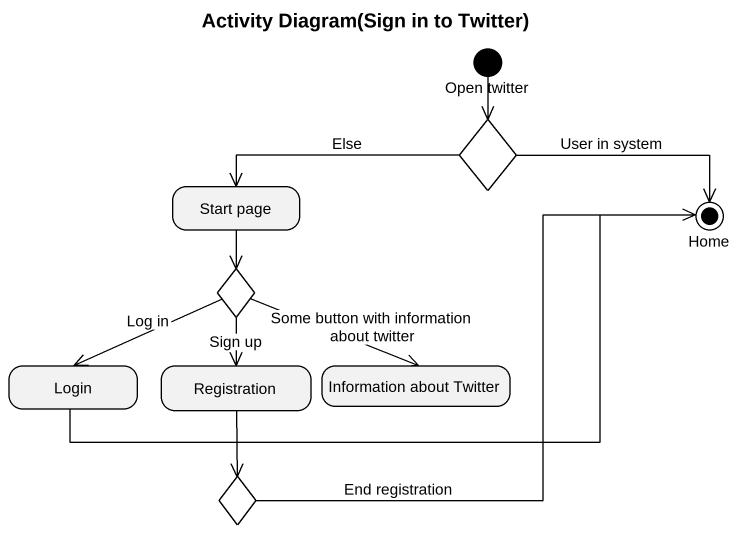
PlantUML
@startuml
title Activity Diagram(Sign in to Twitter)
hide empty description
state "Open twitter" as Open_twitter <<start>>
state choice1 <<choice>>
state "Start page" as Start_page
state Home <<end>>
state choice2 <<choice>>
state Login
state Registration
state "Information about Twitter" as Information_about_Twitter
state choice3 <<choice>>
Open_twitter --> choice1
choice1 -left-> Start_page : Else
choice1 -right-> Home : User in system
Start_page --> choice2
choice2 -left-> Login : Log in
choice2 --> Registration : Sign up
choice2 -right-> Information_about_Twitter : Some button with information about twitter
Login -right-> Home
Registration --> choice3
choice3 -up-> Home : End registration
@enduml
